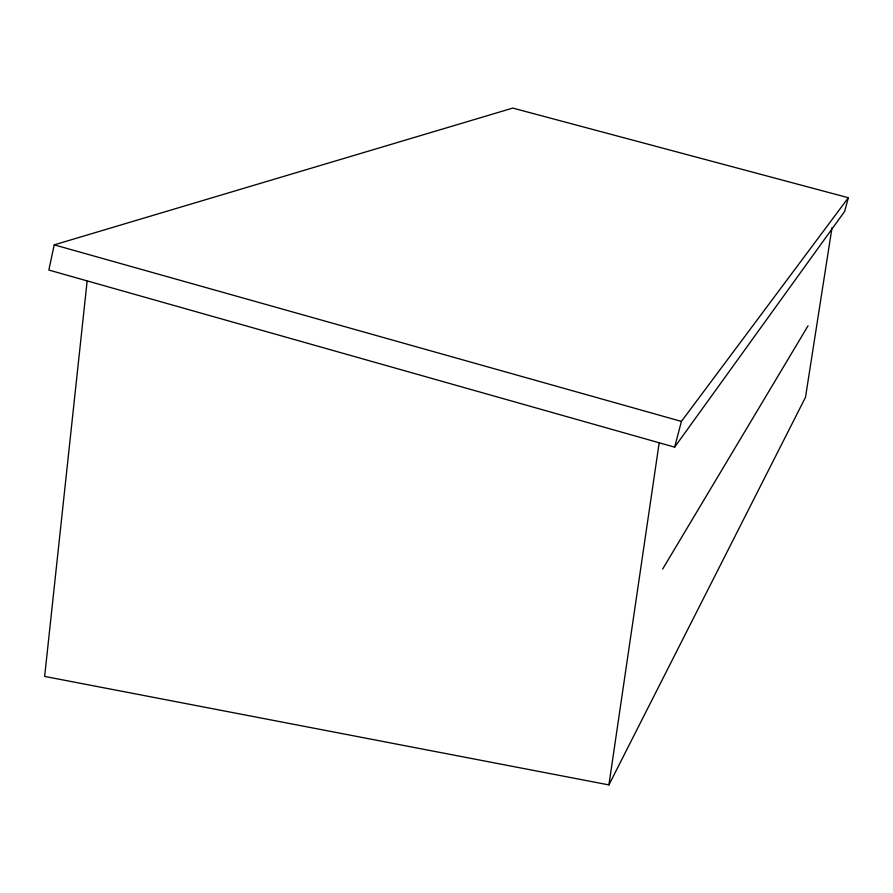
<?xml version="1.0" encoding="UTF-8"?>
<svg xmlns="http://www.w3.org/2000/svg" width="893" height="893" viewBox="0 0 893 893"><rect width="100%" height="100%" fill="white"/><g stroke="black" fill="none" stroke-linecap="round" stroke-linejoin="round"><path stroke-width="1.34" d="M87.112 281.328L44.65 676.425L608.914 784.914L805.497 397.296L831.997 227.76M608.914 784.914L659.134 443.107M54.216 244.849L48.847 270.054L674.639 447.147L844.644 211.407L848.35 197.733L512.794 108.086L54.216 244.849L681.415 421.407L848.35 197.733M674.639 447.147L681.415 421.407M662.673 569.02L808.042 325.822"/></g></svg>
